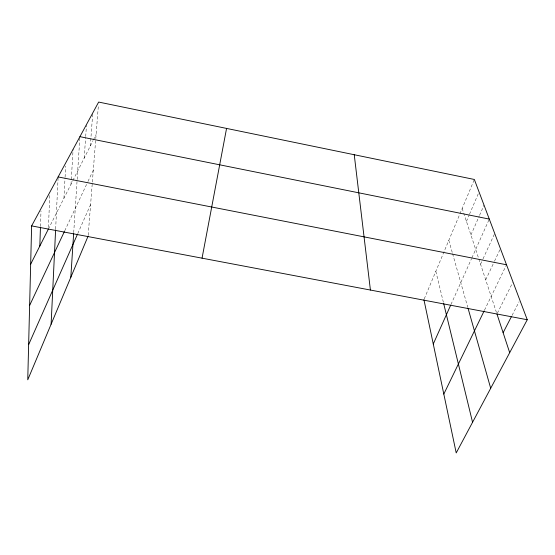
<?xml version="1.0" encoding="UTF-8"?>
<svg xmlns="http://www.w3.org/2000/svg" width="555" height="555" viewBox="0 0 555 555"><rect width="100%" height="100%" fill="white"/><g stroke="black" fill="none" stroke-linecap="round" stroke-linejoin="round"><path stroke-width="0.42" stroke-dasharray="2.77 2.08" d="M40.48 226.384L40.994 211.004M48.452 227.363L49.79 194.729M55.646 229.042L58.095 177.787M63.936 198.253L65.032 177.919M65.081 177.066L65.67 166.049M71.019 184.218L73.1 149.267M73.704 232.684L79.92 136.669M84.187 158.126L85.63 137.404M85.692 136.537L86.476 125.312M90.312 145.986L92.706 113.782M88.189 235.216L98.381 105.478M424.256 298.902L459.602 214.625M459.922 213.855L474.345 179.473M466.443 221.389L469.169 215.021M469.509 214.23L479.048 191.954M470.938 235.022L479.201 216.152M479.548 215.361L484.022 205.142M77.762 233.593L90.597 204.573M450.993 304.466L471.556 258.63M471.896 257.867L488.941 219.87M480.554 264.208L482.677 259.594M483.03 258.824L494.699 233.44M64.755 230.783L87.621 182.186M87.974 181.436L93.309 170.107M485.701 279.852L494.172 261.904M494.54 261.121L500.062 249.417M484.508 310.148L506.514 264.77M497.342 313.249L512.605 282.696M48.382 229.083L72.504 181.277M72.878 180.542L93.011 140.63M93.4 139.867L96.105 134.511M512.092 315.337L519.105 301.726M462.183 208.458L496.961 314.019M448.815 240.35L452.374 252.927M452.596 253.718L467.816 307.484M435.828 271.312L443.473 302.711"/><path stroke-width="0.83" d="M423.93 299.679L456.21 452.935L527.25 319.742L474.345 179.473L98.651 102.064L31.628 225.899L27.75 379.842L88.127 236.076M39.821 246.045L40.453 227.245M51.109 324.217L55.611 229.874M70.811 277.306L73.648 233.53M202.048 258.165L226.565 128.42M28.638 344.641L77.416 234.37M433.268 343.996L450.639 305.257M29.623 305.444L64.394 231.553M443.813 394.057L484.14 310.911M30.664 264.194L48.382 229.083M503.121 332.729L511.308 316.85M31.628 225.899L527.25 319.742M58.136 176.927L506.514 264.77M79.92 136.669L489.288 219.093M496.961 314.019L509.691 352.661M468.045 308.282L490.696 388.278M443.667 303.516L472.562 422.279M354.236 154.727L370.414 290.043"/></g></svg>
